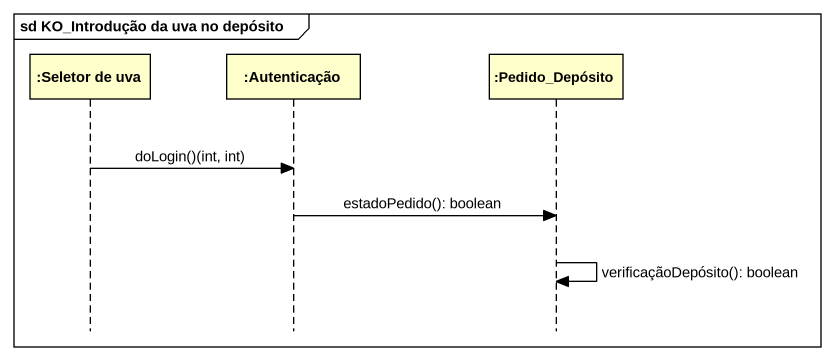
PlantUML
@startuml
mainframe sd KO_Introdução da uva no depósito
hide footbox
participant ":Seletor de uva" as Seletor_de_uva
participant ":Autenticação" as Autenticação
participant ":Pedido_Depósito" as Pedido_Depósito

Seletor_de_uva -> Autenticação : doLogin()(int, int)
Autenticação -> Pedido_Depósito : estadoPedido(): boolean
Pedido_Depósito -> Pedido_Depósito : verificaçãoDepósito(): boolean
@enduml
